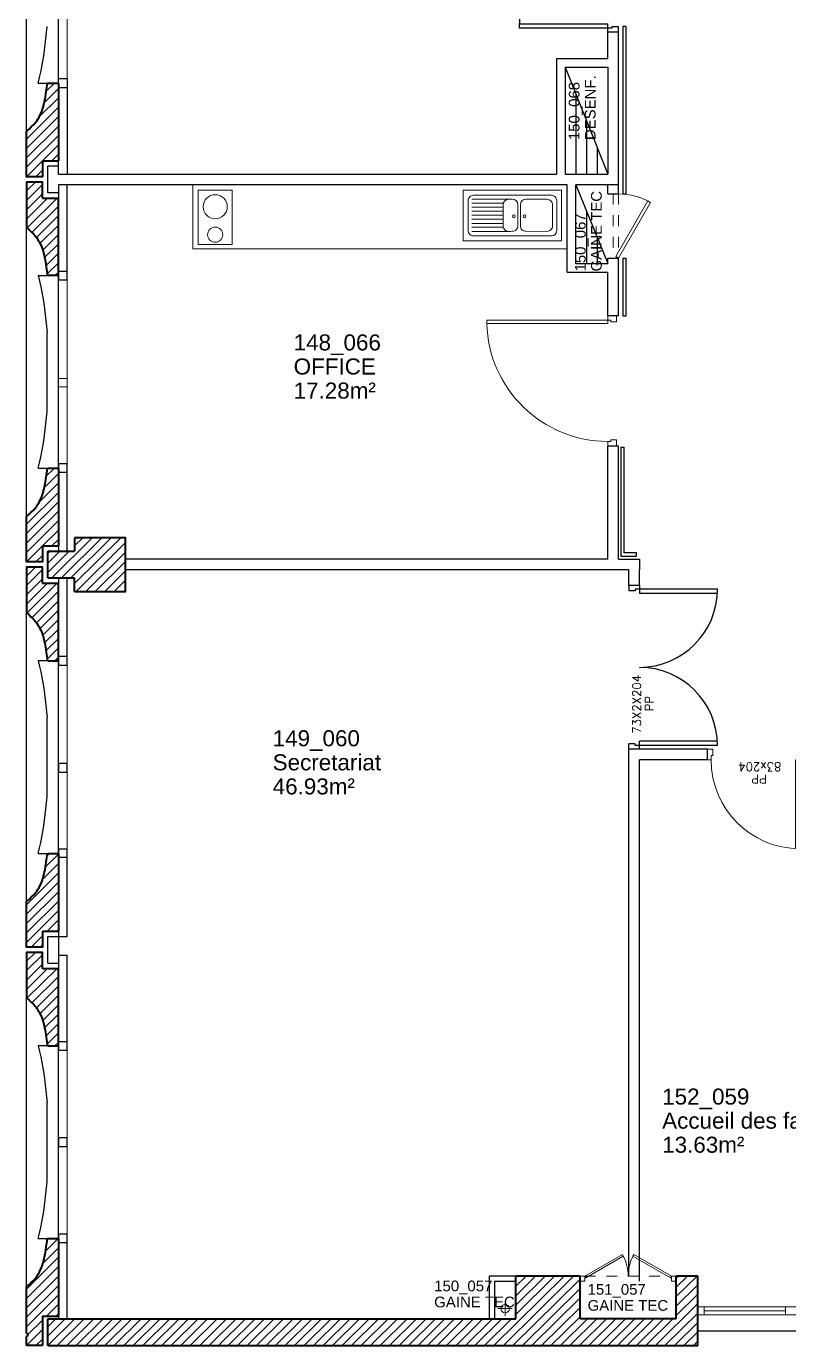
# Model space of a CAD drawing. Header units: metres. Extents: x 143.8 to 210.8, y 45.3 to 115.9.
# Drawn here: x 145.07 to 152.2, y 56.45 to 68.78 of the extents above; entities that cross this region are included whole.
import ezdxf
from ezdxf.enums import TextEntityAlignment as Align

# ---------------------------------------------------------------- set-up
doc = ezdxf.new("R2010")
doc.units = ezdxf.units.M
doc.header["$LTSCALE"] = 0.6
doc.header["$MEASUREMENT"] = 0
doc.linetypes.add('CACHÉ', pattern=[0.25, 0.125, -0.125])
doc.linetypes.add('CONTINU', pattern=[0])
doc.layers.get('0').update_dxf_attribs({"linetype": 'CONTINUOUS'})
for name, color, linetype in [('009 main courant', 181, 'CONTINUOUS'), ('A_Etiqu_Gaine', 8, 'CONTINUOUS'), ('A_Etiqu_Gaine_code', 8, 'CONTINUOUS'), ('A_Etiqu_Local', 8, 'CONTINUOUS'), ('A_HACH_STRUC', 7, 'CONTINUOUS'), ('A_MUR_CLOIS', 8, 'CONTINU'), ('A_MURS_ALÈG', 7, 'CONTINU')]:
    doc.layers.add(name, color=color, linetype=linetype)
for name, color, linetype, lineweight in [('A_CHASS', 4, 'CONTINU', 0), ('A_MURS_STRU', 7, 'CONTINU', 40), ('A_PORTE', 8, 'CONTINU', 0), ('A_SANI', 5, 'CONTINU', 0)]:
    doc.layers.add(name, color=color, linetype=linetype, lineweight=lineweight)
doc.styles.add('Attribut', font='arial.ttf')
doc.styles.add('ROMANS8', font='romans8', dxfattribs={"height": 10})

# ---------------------------------------------------------------- blocks, each defined once
blk = doc.blocks.new('A_Etiqu_Local')
at = {"style": 'Attribut', "flags": 1}
for tag, p in [('CODE_HOPITAL', (-0.446, 1.632)), ('CODE_SITE', (-0.446, 1.407)), ('CODE_BATIMENT', (-0.446, 1.182)), ('CODE_SECTEUR', (-0.446, 0.957)), ('CODE_ETAGE', (-0.446, 0.732)), ('NOM_NORMALISE', (-0.446, -0.843)), ('SECTEUR_ACTIVITE', (-0.446, -1.068)), ('SOUS_SECTEUR_ACTIVITE', (-0.446, -1.293)), ('VOLUME', (-0.446, -1.518)), ('SERVICE', (-0.446, -1.743)), ('CODE_UG', (-0.446, -1.968)), ('CODE_UA', (-0.446, -2.193)), ('CODE_POLE', (-0.446, -2.418)), ('OCCUPANT_EXTERNE', (-0.446, -2.643)), ('DISPONIBILITE', (-0.446, -2.868)), ('ACCES_HANDICAPES', (-0.446, -3.093)), ('NATURE_SOL', (-0.446, -3.318)), ('RISQUE_LABORATOIRE', (-0.446, -3.543)), ('AMIANTE', (-0.446, -3.768))]:
    blk.add_attdef(tag, p, '', height=0.15, dxfattribs=at)
at = {"layer": 'A_Etiqu_Local', "style": 'Attribut'}
for tag, p in [('CODE_PIECE', (-0.446, 0.282)), ('NOM_USAGE', (-0.446, 0.057)), ('SURFACE', (-0.446, -0.168))]:
    blk.add_attdef(tag, p, '', height=0.15, dxfattribs=at)
blk = doc.blocks.new('A_Etiqu_Gaine')
at = {"style": 'Attribut', "flags": 1}
for tag, p in [('CODE_HOPITAL', (-0.432, 0.865)), ('CODE_SITE', (-0.432, 0.715)), ('CODE_BATIMENT', (-0.432, 0.565)), ('CODE_SECTEUR', (-0.432, 0.415)), ('CODE_ETAGE', (-0.432, 0.265)), ('NOM_NORMALISE', (-0.432, -0.335)), ('SECTEUR_ACTIVITE', (-0.432, -0.485)), ('SOUS_SECTEUR_ACTIVITE', (-0.432, -0.635)), ('SURFACE', (-0.432, -0.785)), ('CODE_UG', (-0.432, -0.935)), ('CODE_POLE', (-0.432, -1.085)), ('AMIANTE', (-0.432, -1.235))]:
    blk.add_attdef(tag, p, '', height=0.1, dxfattribs=at)
at = {"layer": 'A_Etiqu_Gaine', "style": 'Attribut'}
blk.add_attdef('NOM_USAGE', (-0.432, -0.185), '', height=0.1, dxfattribs=at)
at = {"layer": 'A_Etiqu_Gaine_code', "style": 'Attribut'}
blk.add_attdef('CODE_PIECE', (-0.432, -0.035), '', height=0.1, dxfattribs=at)
blk = doc.blocks.new('P80bt10')
for p, q in [((0.035, 0.93), (0.035, 0.1)), ((0.075, 0.929), (0.075, 0.1)), ((0, 0.1), (0, 0)), ((0, 0.1), (0.035, 0.1)), ((0, 0), (0.05, 0)), ((0.035, 0.1), (0.075, 0.1)), ((0.035, 0.1), (0.035, 0.06)), ((0.035, 0.06), (0.05, 0.06)), ((0.05, 0.06), (0.05, 0)), ((0.865, 0.06), (0.85, 0.06)), ((0.85, 0.06), (0.85, 0)), ((0.9, 0), (0.85, 0)), ((0.865, 0.1), (0.865, 0.06)), ((0.9, 0.1), (0.865, 0.1)), ((0.9, 0.1), (0.9, 0))]:
    blk.add_line(p, q)
blk.add_arc((0.035, 0.1), 0.83, 0, 90)
at = {"style": 'ROMANS8'}
for tag, p in [('DEF', (0.416, 0.239)), ('DIM', (0.409, 0.124))]:
    blk.add_attdef(tag, text='', height=0.08, dxfattribs=at).set_placement(p, align=Align.CENTER)

msp = doc.modelspace()

# ---------------------------------------------------------------- hatches: boundary and pattern name
at = {"layer": 'A_HACH_STRUC'}
h = msp.add_hatch(dxfattribs=at)
h.set_pattern_fill('ANSI31', color=8, scale=0.5, angle=359.7696, style=0)
h.set_pattern_definition([(44.7696, (145.07485, 67.371547), (-0.044016, 0.0443715), [])])
h.paths.add_polyline_path([(145.375, 68.247), (145.272, 68.247), (145.27, 68.237), (145.268, 68.223), (145.265, 68.206), (145.263, 68.186), (145.259, 68.165), (145.256, 68.143), (145.252, 68.12), (145.249, 68.097), (145.245, 68.076), (145.241, 68.055), (145.238, 68.046), (145.236, 68.037), (145.234, 68.028), (145.232, 68.02), (145.229, 68.012), (145.227, 68.005), (145.224, 67.997), (145.222, 67.99), (145.219, 67.982), (145.216, 67.975), (145.209, 67.96), (145.202, 67.944), (145.193, 67.927), (145.183, 67.91), (145.171, 67.893), (145.157, 67.875), (145.14, 67.856), (145.121, 67.837), (145.1, 67.817), (145.075, 67.797), (145.075, 67.372), (145.225, 67.372), (145.225, 67.521), (145.375, 67.521)])
h = msp.add_hatch(dxfattribs=at)
h.set_pattern_fill('ANSI31', color=8, scale=0.5, angle=359.7696, style=0)
h.set_pattern_definition([(44.7696, (145.07485, 66.446544), (-0.044016, 0.0443715), [])])
h.paths.add_polyline_path([(145.375, 67.172), (145.225, 67.172), (145.225, 67.322), (145.075, 67.322), (145.075, 66.897), (145.1, 66.876), (145.121, 66.856), (145.14, 66.837), (145.157, 66.819), (145.171, 66.8), (145.183, 66.783), (145.193, 66.766), (145.202, 66.75), (145.209, 66.734), (145.216, 66.718), (145.219, 66.711), (145.222, 66.703), (145.224, 66.696), (145.227, 66.688), (145.229, 66.681), (145.232, 66.673), (145.234, 66.665), (145.236, 66.656), (145.238, 66.647), (145.241, 66.638), (145.245, 66.618), (145.249, 66.596), (145.252, 66.573), (145.256, 66.55), (145.259, 66.528), (145.263, 66.507), (145.265, 66.487), (145.268, 66.47), (145.27, 66.456), (145.272, 66.447), (145.375, 66.447), (145.375, 66.487)])
h = msp.add_hatch(dxfattribs=at)
h.set_pattern_fill('ANSI31', color=8, scale=0.5, angle=359.7696, style=0)
h.set_pattern_definition([(44.7696, (145.07485, 63.771564), (-0.044016, 0.0443715), [])])
h.paths.add_polyline_path([(145.375, 64.647), (145.272, 64.647), (145.27, 64.637), (145.268, 64.623), (145.265, 64.606), (145.263, 64.586), (145.259, 64.565), (145.256, 64.543), (145.252, 64.52), (145.249, 64.497), (145.245, 64.476), (145.241, 64.455), (145.238, 64.446), (145.236, 64.437), (145.234, 64.429), (145.232, 64.42), (145.229, 64.412), (145.227, 64.405), (145.224, 64.397), (145.222, 64.39), (145.219, 64.382), (145.216, 64.375), (145.209, 64.36), (145.202, 64.344), (145.193, 64.327), (145.183, 64.31), (145.171, 64.293), (145.157, 64.275), (145.14, 64.256), (145.121, 64.237), (145.1, 64.217), (145.075, 64.197), (145.075, 63.772), (145.225, 63.772), (145.225, 63.921), (145.375, 63.921)])
h = msp.add_hatch(dxfattribs=at)
h.set_pattern_fill('ANSI31', color=8, scale=0.5, angle=359.7696, style=0)
h.set_pattern_definition([(44.7696, (145.274854, 63.496204), (-0.044016, 0.0443715), [])])
h.paths.add_polyline_path([(146, 63.996), (145.525, 63.996), (145.525, 63.871), (145.275, 63.871), (145.275, 63.622), (145.525, 63.622), (145.525, 63.496), (146, 63.496), (146, 63.696)])
h = msp.add_hatch(dxfattribs=at)
h.set_pattern_fill('ANSI31', color=8, scale=0.5, angle=359.7696, style=0)
h.set_pattern_definition([(44.7696, (145.07485, 62.846546), (-0.044016, 0.0443715), [])])
h.paths.add_polyline_path([(145.375, 63.572), (145.225, 63.572), (145.225, 63.722), (145.075, 63.722), (145.075, 63.297), (145.1, 63.276), (145.121, 63.256), (145.14, 63.237), (145.157, 63.219), (145.171, 63.2), (145.183, 63.183), (145.193, 63.166), (145.202, 63.15), (145.209, 63.134), (145.216, 63.118), (145.219, 63.111), (145.222, 63.103), (145.224, 63.096), (145.227, 63.088), (145.229, 63.081), (145.232, 63.073), (145.234, 63.065), (145.236, 63.056), (145.238, 63.047), (145.241, 63.038), (145.245, 63.018), (145.249, 62.996), (145.252, 62.973), (145.256, 62.95), (145.259, 62.928), (145.263, 62.907), (145.265, 62.887), (145.268, 62.87), (145.27, 62.856), (145.272, 62.847), (145.375, 62.847), (145.375, 62.887)])
h = msp.add_hatch(dxfattribs=at)
h.set_pattern_fill('ANSI31', color=8, scale=0.5, angle=359.7696, style=0)
h.set_pattern_definition([(44.7696, (145.07485, 59.246544), (-0.044016, 0.0443715), [])])
h.paths.add_polyline_path([(145.375, 61.047), (145.272, 61.047), (145.27, 61.037), (145.268, 61.023), (145.265, 61.006), (145.263, 60.986), (145.259, 60.965), (145.256, 60.943), (145.252, 60.92), (145.249, 60.897), (145.245, 60.876), (145.241, 60.855), (145.238, 60.846), (145.236, 60.837), (145.234, 60.829), (145.232, 60.82), (145.229, 60.812), (145.227, 60.805), (145.224, 60.797), (145.222, 60.79), (145.219, 60.782), (145.216, 60.775), (145.209, 60.76), (145.202, 60.744), (145.193, 60.727), (145.183, 60.71), (145.171, 60.693), (145.157, 60.675), (145.14, 60.656), (145.121, 60.637), (145.1, 60.617), (145.075, 60.597), (145.075, 60.172), (145.225, 60.172), (145.225, 60.321), (145.375, 60.321)])
h.paths.add_polyline_path([(145.375, 59.972), (145.225, 59.972), (145.225, 60.122), (145.075, 60.122), (145.075, 59.697), (145.1, 59.676), (145.121, 59.656), (145.14, 59.637), (145.157, 59.619), (145.171, 59.6), (145.183, 59.583), (145.193, 59.566), (145.202, 59.55), (145.209, 59.534), (145.216, 59.518), (145.219, 59.511), (145.222, 59.503), (145.224, 59.496), (145.227, 59.488), (145.229, 59.481), (145.232, 59.473), (145.234, 59.465), (145.236, 59.456), (145.238, 59.447), (145.241, 59.438), (145.245, 59.418), (145.249, 59.396), (145.252, 59.373), (145.256, 59.35), (145.259, 59.328), (145.263, 59.307), (145.265, 59.287), (145.268, 59.27), (145.27, 59.256), (145.272, 59.247), (145.375, 59.247), (145.375, 59.287)])
h = msp.add_hatch(dxfattribs=at)
h.set_pattern_fill('ANSI31', color=8, scale=0.5, angle=359.7696, style=0)
h.set_pattern_definition([(44.7696, (145.07485, 56.446555), (-0.044016, 0.0443715), [])])
h.paths.add_polyline_path([(145.375, 57.447), (145.272, 57.447), (145.27, 57.437), (145.268, 57.423), (145.265, 57.406), (145.263, 57.386), (145.259, 57.365), (145.256, 57.343), (145.252, 57.32), (145.249, 57.297), (145.245, 57.276), (145.241, 57.255), (145.238, 57.246), (145.236, 57.237), (145.234, 57.229), (145.232, 57.22), (145.229, 57.212), (145.227, 57.205), (145.224, 57.197), (145.222, 57.19), (145.219, 57.182), (145.216, 57.175), (145.209, 57.16), (145.202, 57.144), (145.193, 57.127), (145.183, 57.11), (145.171, 57.093), (145.157, 57.075), (145.14, 57.056), (145.121, 57.037), (145.1, 57.017), (145.075, 56.997), (145.075, 56.562, -1), (145.075, 56.532), (145.075, 56.447), (145.225, 56.447), (145.225, 56.721), (145.375, 56.721)])
h = msp.add_hatch(dxfattribs=at)
h.set_pattern_fill('ANSI31', color=8, scale=0.5, angle=359.7696, style=0)
h.set_pattern_definition([(44.7696, (145.27492, 56.44618), (-0.0440161, 0.04437154), [])])
h.paths.add_polyline_path([(151.35, 57.096), (151.15, 57.096), (151.15, 56.696), (150.25, 56.696), (150.25, 57.05), (150.25, 57.05), (150.25, 57.096), (149.65, 57.096), (149.65, 56.696), (145.455, 56.696), (145.455, 56.696), (145.375, 56.696), (145.275, 56.696), (145.275, 56.446), (151.35, 56.446)])

# ---------------------------------------------------------------- linework, layer by layer
at = {"color": 8}
for p, q in [((150.805, 63.551), (150.705, 63.551)), ((150.705, 63.551), (150.705, 63.501)), ((150.805, 63.516), (150.765, 63.516)), ((150.765, 63.516), (150.765, 63.501)), ((150.805, 63.551), (150.805, 63.516)), ((151.535, 63.516), (150.805, 63.516)), ((150.805, 63.516), (150.805, 63.476)), ((150.765, 63.501), (150.705, 63.501)), ((151.534, 63.476), (150.805, 63.476)), ((150.705, 62.021), (150.705, 62.071)), ((150.765, 62.071), (150.705, 62.071)), ((150.765, 62.056), (150.765, 62.071)), ((150.805, 62.056), (150.765, 62.056)), ((151.534, 62.096), (150.805, 62.096)), ((150.805, 62.056), (150.805, 62.096)), ((151.535, 62.056), (150.805, 62.056)), ((150.805, 62.021), (150.805, 62.056)), ((150.805, 62.021), (150.705, 62.021))]:
    msp.add_line(p, q, dxfattribs=at)
for centre, start, end in [((150.805, 63.516), 270, 0), ((150.805, 62.056), 0, 90)]:
    msp.add_arc(centre, 0.73, start, end, dxfattribs=at)
at = {"layer": '009 main courant', "color": 8, "linetype": 'Continuous'}
for p, q in [((150.65, 67.211), (150.68, 67.211)), ((150.65, 66.611), (150.68, 66.611)), ((150.65, 66.073), (150.68, 66.073)), ((150.632, 64.845), (150.662, 64.845))]:
    msp.add_line(p, q, dxfattribs=at)
for points in [[(150.65, 68.777), (150.65, 67.211)], [(150.68, 67.211), (150.68, 68.777)], [(150.65, 66.611), (150.65, 66.073)], [(150.68, 66.073), (150.68, 66.611)], [(150.632, 64.845), (150.632, 63.825), (150.662, 63.825), (150.779, 63.825), (150.779, 63.855), (150.662, 63.855), (150.662, 64.845)]]:
    msp.add_lwpolyline(points, dxfattribs=at)
at = {"layer": 'A_CHASS', "color": 8, "linetype": 'Continuous'}
for p, q in [((145.375, 70.007), (145.375, 68.287)), ((145.455, 68.287), (145.455, 70.007)), ((145.375, 66.407), (145.375, 64.687)), ((145.455, 64.687), (145.455, 66.407)), ((145.375, 62.807), (145.375, 61.087)), ((145.455, 60.987), (145.455, 62.807)), ((145.375, 59.207), (145.375, 57.487)), ((145.455, 57.487), (145.455, 59.207)), ((151.35, 56.809), (158.35, 56.809)), ((151.35, 56.734), (158.35, 56.734)), ((151.41, 56.771), (152.17, 56.771))]:
    msp.add_line(p, q, dxfattribs=at)
at = {"layer": 'A_CHASS', "color": 8, "linetype": 'CACHÉ'}
for points in [[(145.375, 65.407), (145.455, 65.407), (145.455, 65.487), (145.375, 65.487)], [(151.41, 56.734), (151.41, 56.809), (151.35, 56.809), (151.35, 56.734)]]:
    msp.add_lwpolyline(points, close=True, dxfattribs=at)
at = {"layer": 'A_CHASS', "color": 8, "linetype": 'Continuous'}
msp.add_lwpolyline([(152.17, 56.809), (152.17, 56.734)], dxfattribs=at)
at = {"layer": 'A_MUR_CLOIS', "color": 8, "linetype": 'Continuous'}
for p, q in [((150.51, 68.477), (150.51, 68.727)), ((150.51, 68.727), (150.61, 68.727)), ((150.61, 67.211), (150.61, 68.727)), ((150.68, 68.777), (150.65, 68.777)), ((150.03, 68.477), (150.03, 67.397)), ((150.03, 68.477), (150.51, 68.477)), ((150.11, 68.397), (150.11, 67.397)), ((150.11, 68.397), (150.51, 67.397)), ((150.11, 68.397), (150.51, 68.397)), ((145.375, 67.397), (145.375, 68.287)), ((145.455, 68.287), (145.455, 67.397)), ((150.21, 68.147), (150.21, 67.397)), ((150.31, 67.897), (150.31, 67.397)), ((150.41, 67.647), (150.41, 67.397)), ((145.275, 67.222), (145.275, 67.471)), ((145.375, 67.471), (145.275, 67.471)), ((145.375, 67.397), (150.03, 67.397)), ((150.11, 67.397), (150.51, 67.397)), ((145.375, 67.222), (145.275, 67.222)), ((150.13, 67.297), (145.375, 67.297)), ((145.375, 67.297), (145.375, 66.407)), ((150.13, 66.481), (150.13, 67.297)), ((150.21, 66.561), (150.21, 67.297)), ((150.21, 67.297), (150.51, 66.561)), ((150.61, 67.297), (150.21, 67.297)), ((150.51, 67.211), (150.51, 67.297)), ((150.51, 67.211), (150.61, 67.211)), ((150.31, 67.051), (150.31, 66.561)), ((150.41, 66.811), (150.41, 66.561)), ((150.51, 66.611), (150.61, 66.611)), ((150.51, 66.561), (150.51, 66.611)), ((150.61, 66.073), (150.61, 66.611)), ((150.13, 66.481), (150.51, 66.481)), ((150.21, 66.561), (150.51, 66.561)), ((150.51, 66.073), (150.51, 66.481)), ((150.61, 66.073), (150.51, 66.073)), ((150.51, 63.797), (150.51, 64.854)), ((150.61, 64.854), (150.51, 64.854)), ((150.61, 63.797), (150.61, 64.854)), ((145.375, 64.687), (145.375, 63.871)), ((150.805, 63.797), (150.805, 63.697)), ((150.705, 63.697), (146, 63.697)), ((150.705, 63.551), (150.705, 63.697)), ((150.805, 63.551), (150.805, 63.697)), ((145.375, 63.622), (145.375, 62.807)), ((150.805, 63.551), (150.705, 63.551)), ((150.705, 57.096), (150.705, 62.021)), ((151.44, 62.021), (150.705, 62.021)), ((150.805, 57.05), (150.805, 61.921)), ((151.44, 61.921), (150.805, 61.921)), ((151.44, 62.021), (151.44, 61.921)), ((145.375, 61.087), (145.375, 59.207)), ((145.275, 60.271), (145.455, 60.271)), ((145.275, 60.022), (145.275, 60.271)), ((145.275, 60.022), (145.375, 60.022)), ((145.375, 57.487), (145.375, 56.696)), ((149.65, 57.096), (149.4, 57.096)), ((149.4, 57.096), (149.4, 56.696)), ((149.45, 57.046), (149.45, 56.696)), ((149.65, 57.046), (149.45, 57.046))]:
    msp.add_line(p, q, dxfattribs=at)
at = {"layer": 'A_MUR_CLOIS', "color": 8}
for p, q in [((150.51, 63.797), (146, 63.797)), ((150.61, 63.797), (150.805, 63.797))]:
    msp.add_line(p, q, dxfattribs=at)
at = {"layer": 'A_MUR_CLOIS', "color": 8, "linetype": 'Continuous'}
for points in [[(150.51, 68.397), (150.51, 67.397)], [(145.455, 68.287), (145.375, 68.287)], [(145.375, 68.207), (145.455, 68.207)], [(145.375, 66.407), (145.455, 66.407), (145.455, 67.297)], [(145.455, 66.487), (145.375, 66.487)], [(145.455, 64.687), (145.375, 64.687)], [(145.375, 63.871), (145.455, 63.871), (145.455, 64.687)], [(145.455, 64.607), (145.375, 64.607)], [(145.455, 63.622), (145.375, 63.622)], [(145.375, 62.807), (145.455, 62.807), (145.455, 63.622)], [(145.455, 62.887), (145.375, 62.887)], [(145.455, 61.087), (145.375, 61.087)], [(145.455, 60.271), (145.455, 61.087)], [(145.455, 61.007), (145.375, 61.007)], [(145.375, 60.097), (145.455, 60.097)], [(145.375, 59.207), (145.455, 59.207), (145.455, 60.097)], [(145.455, 59.287), (145.375, 59.287)], [(145.455, 57.487), (145.375, 57.487)], [(145.375, 56.696), (145.455, 56.696), (145.455, 57.487)], [(145.455, 57.407), (145.375, 57.407)]]:
    msp.add_lwpolyline(points, dxfattribs=at)
for points in [[(145.375, 61.807), (145.455, 61.807), (145.455, 61.887), (145.375, 61.887)], [(145.375, 58.307), (145.455, 58.307), (145.455, 58.387), (145.375, 58.387)]]:
    msp.add_lwpolyline(points, close=True, dxfattribs=at)
at = {"layer": 'A_MURS_ALÈG', "color": 8, "ltscale": 200}
for p, q in [((145.075, 67.797), (145.075, 70.497)), ((145.258, 68.664), (145.263, 68.72)), ((145.263, 68.72), (145.268, 68.777)), ((145.245, 68.556), (145.251, 68.609)), ((145.251, 68.609), (145.258, 68.664)), ((145.219, 68.4), (145.228, 68.451)), ((145.228, 68.451), (145.237, 68.503)), ((145.237, 68.503), (145.245, 68.556)), ((145.197, 68.298), (145.209, 68.349)), ((145.209, 68.349), (145.219, 68.4)), ((145.185, 68.247), (145.197, 68.298)), ((145.185, 68.247), (145.375, 68.247)), ((145.075, 64.197), (145.075, 66.897)), ((145.185, 66.447), (145.375, 66.447)), ((145.185, 66.447), (145.197, 66.395)), ((145.197, 66.395), (145.209, 66.344)), ((145.209, 66.344), (145.219, 66.293)), ((145.219, 66.293), (145.228, 66.242)), ((145.228, 66.242), (145.237, 66.19)), ((145.237, 66.19), (145.245, 66.137)), ((145.245, 66.137), (145.251, 66.084)), ((145.251, 66.084), (145.258, 66.029)), ((145.258, 66.029), (145.263, 65.973)), ((145.263, 65.973), (145.268, 65.916)), ((145.268, 65.177), (145.268, 65.916)), ((145.258, 65.064), (145.263, 65.12)), ((145.263, 65.12), (145.268, 65.177)), ((145.245, 64.956), (145.251, 65.009)), ((145.251, 65.009), (145.258, 65.064)), ((145.228, 64.851), (145.237, 64.903)), ((145.237, 64.903), (145.245, 64.956)), ((145.197, 64.698), (145.209, 64.749)), ((145.209, 64.749), (145.219, 64.8)), ((145.219, 64.8), (145.228, 64.851)), ((145.185, 64.647), (145.197, 64.698)), ((145.185, 64.647), (145.375, 64.647)), ((145.075, 60.597), (145.075, 63.297)), ((145.375, 62.847), (145.185, 62.847)), ((145.185, 62.847), (145.197, 62.795)), ((145.197, 62.795), (145.209, 62.744)), ((145.375, 61.047), (145.375, 62.847)), ((145.209, 62.744), (145.219, 62.693)), ((145.219, 62.693), (145.228, 62.642)), ((145.228, 62.642), (145.237, 62.59)), ((145.237, 62.59), (145.245, 62.537)), ((145.245, 62.537), (145.251, 62.484)), ((145.251, 62.484), (145.258, 62.429)), ((145.258, 62.429), (145.263, 62.373)), ((145.263, 62.373), (145.268, 62.316)), ((145.268, 61.577), (145.268, 62.316)), ((145.263, 61.52), (145.268, 61.577)), ((145.245, 61.356), (145.251, 61.409)), ((145.251, 61.409), (145.258, 61.464)), ((145.258, 61.464), (145.263, 61.52)), ((145.228, 61.251), (145.237, 61.303)), ((145.237, 61.303), (145.245, 61.356)), ((145.209, 61.149), (145.219, 61.2)), ((145.219, 61.2), (145.228, 61.251)), ((145.185, 61.047), (145.197, 61.098)), ((145.185, 61.047), (145.375, 61.047)), ((145.197, 61.098), (145.209, 61.149)), ((145.075, 56.997), (145.075, 59.697)), ((145.375, 59.247), (145.185, 59.247)), ((145.185, 59.247), (145.197, 59.195)), ((145.197, 59.195), (145.209, 59.144)), ((145.209, 59.144), (145.219, 59.093)), ((145.219, 59.093), (145.228, 59.042)), ((145.228, 59.042), (145.237, 58.99)), ((145.237, 58.99), (145.245, 58.937)), ((145.245, 58.937), (145.251, 58.884)), ((145.251, 58.884), (145.258, 58.829)), ((145.258, 58.829), (145.263, 58.773)), ((145.263, 58.773), (145.268, 58.716)), ((145.268, 57.977), (145.268, 58.716)), ((145.263, 57.92), (145.268, 57.977)), ((145.251, 57.809), (145.258, 57.864)), ((145.258, 57.864), (145.263, 57.92)), ((145.237, 57.703), (145.245, 57.756)), ((145.245, 57.756), (145.251, 57.809)), ((145.209, 57.549), (145.219, 57.6)), ((145.219, 57.6), (145.228, 57.651)), ((145.228, 57.651), (145.237, 57.703)), ((145.185, 57.447), (145.197, 57.498)), ((145.197, 57.498), (145.209, 57.549)), ((145.185, 57.447), (145.375, 57.447)), ((151.35, 56.584), (158.35, 56.584))]:
    msp.add_line(p, q, dxfattribs=at)
at = {"layer": 'A_MURS_ALÈG', "color": 8, "linetype": 'Continuous'}
for p, q in [((145.375, 68.247), (145.375, 70.047)), ((145.375, 64.647), (145.375, 66.447)), ((145.375, 57.447), (145.375, 59.247))]:
    msp.add_line(p, q, dxfattribs=at)
at = {"layer": 'A_MURS_STRU', "color": 8, "linetype": 'Continuous'}
for p, q in [((145.272, 68.247), (145.375, 68.247)), ((145.375, 68.247), (145.375, 67.521)), ((145.225, 67.521), (145.375, 67.521)), ((145.225, 67.172), (145.375, 67.172)), ((145.375, 66.447), (145.375, 67.172)), ((145.375, 66.447), (145.272, 66.447)), ((145.275, 64.647), (145.375, 64.647)), ((145.375, 64.647), (145.375, 63.921)), ((145.225, 63.921), (145.375, 63.921)), ((145.525, 63.996), (145.525, 63.871)), ((145.275, 63.622), (145.275, 63.871)), ((145.275, 63.871), (145.525, 63.871)), ((145.225, 63.572), (145.375, 63.572)), ((145.275, 63.622), (145.525, 63.622)), ((145.375, 62.847), (145.375, 63.572)), ((145.525, 63.496), (145.525, 63.622)), ((145.275, 62.847), (145.375, 62.847)), ((145.275, 61.047), (145.375, 61.047)), ((145.375, 61.047), (145.375, 60.321)), ((145.225, 60.321), (145.375, 60.321)), ((145.225, 59.972), (145.375, 59.972)), ((145.375, 59.247), (145.375, 59.972)), ((145.275, 59.247), (145.375, 59.247)), ((145.252, 57.32), (145.256, 57.343)), ((145.256, 57.343), (145.259, 57.365)), ((145.259, 57.365), (145.263, 57.386)), ((145.263, 57.386), (145.265, 57.406)), ((145.265, 57.406), (145.268, 57.423)), ((145.268, 57.423), (145.27, 57.437)), ((145.27, 57.437), (145.272, 57.447)), ((145.272, 57.447), (145.375, 57.447)), ((145.375, 57.447), (145.375, 56.721)), ((145.229, 57.212), (145.232, 57.22)), ((145.232, 57.22), (145.234, 57.229)), ((145.234, 57.229), (145.236, 57.237)), ((145.236, 57.237), (145.238, 57.246)), ((145.238, 57.246), (145.241, 57.255)), ((145.241, 57.255), (145.245, 57.276)), ((145.245, 57.276), (145.249, 57.297)), ((145.249, 57.297), (145.252, 57.32)), ((145.157, 57.075), (145.171, 57.093)), ((145.171, 57.093), (145.183, 57.11)), ((145.183, 57.11), (145.193, 57.127)), ((145.193, 57.127), (145.202, 57.144)), ((145.202, 57.144), (145.209, 57.16)), ((145.209, 57.16), (145.216, 57.175)), ((145.216, 57.175), (145.219, 57.182)), ((145.219, 57.182), (145.222, 57.19)), ((145.222, 57.19), (145.224, 57.197)), ((145.224, 57.197), (145.227, 57.205)), ((145.227, 57.205), (145.229, 57.212)), ((150.25, 57.096), (149.65, 57.096)), ((149.65, 56.696), (149.65, 57.096)), ((150.25, 56.696), (150.25, 57.096)), ((151.35, 57.096), (151.15, 57.096)), ((151.15, 56.696), (151.15, 57.096)), ((151.35, 56.446), (151.35, 57.096)), ((145.075, 56.997), (145.1, 57.017)), ((145.075, 56.562), (145.075, 56.997)), ((145.1, 57.017), (145.121, 57.037)), ((145.121, 57.037), (145.14, 57.056)), ((145.14, 57.056), (145.157, 57.075)), ((145.225, 56.721), (145.375, 56.721)), ((145.225, 56.721), (145.225, 56.447)), ((145.275, 56.696), (149.65, 56.696)), ((145.275, 56.446), (145.275, 56.696)), ((151.15, 56.696), (150.25, 56.696)), ((145.075, 56.447), (145.075, 56.532)), ((145.225, 56.447), (145.075, 56.447)), ((145.275, 56.446), (151.35, 56.446))]:
    msp.add_line(p, q, dxfattribs=at)
for points in [[(145.075, 67.797), (145.1, 67.817), (145.121, 67.837), (145.14, 67.856), (145.157, 67.875), (145.171, 67.893), (145.183, 67.91), (145.193, 67.927), (145.202, 67.944), (145.209, 67.96), (145.216, 67.975), (145.216, 67.975), (145.219, 67.982), (145.222, 67.99), (145.224, 67.997), (145.227, 68.005), (145.229, 68.012), (145.232, 68.02), (145.234, 68.028), (145.236, 68.037), (145.238, 68.046), (145.241, 68.055), (145.241, 68.055), (145.245, 68.076), (145.249, 68.097), (145.252, 68.12), (145.256, 68.143), (145.259, 68.165), (145.263, 68.186), (145.265, 68.206), (145.268, 68.223), (145.27, 68.237), (145.272, 68.247)], [(145.225, 67.521), (145.225, 67.372), (145.075, 67.372), (145.075, 67.797)], [(145.225, 67.172), (145.225, 67.322), (145.075, 67.322), (145.075, 66.897)], [(145.075, 66.897), (145.1, 66.876), (145.121, 66.856), (145.14, 66.837), (145.157, 66.819), (145.171, 66.8), (145.183, 66.783), (145.193, 66.766), (145.202, 66.75), (145.209, 66.734), (145.216, 66.718), (145.216, 66.718), (145.219, 66.711), (145.222, 66.703), (145.224, 66.696), (145.227, 66.688), (145.229, 66.681), (145.232, 66.673), (145.234, 66.665), (145.236, 66.656), (145.238, 66.647), (145.241, 66.638), (145.241, 66.638), (145.245, 66.618), (145.249, 66.596), (145.252, 66.573), (145.256, 66.55), (145.259, 66.528), (145.263, 66.507), (145.265, 66.487), (145.268, 66.47), (145.27, 66.456), (145.272, 66.446)], [(145.075, 64.197), (145.1, 64.217), (145.121, 64.237), (145.14, 64.256), (145.157, 64.275), (145.171, 64.293), (145.183, 64.31), (145.193, 64.327), (145.202, 64.344), (145.209, 64.36), (145.216, 64.375), (145.216, 64.375), (145.219, 64.382), (145.222, 64.39), (145.224, 64.397), (145.227, 64.405), (145.229, 64.412), (145.232, 64.42), (145.234, 64.429), (145.236, 64.437), (145.238, 64.446), (145.241, 64.455), (145.241, 64.455), (145.245, 64.476), (145.249, 64.497), (145.252, 64.52), (145.256, 64.543), (145.259, 64.565), (145.263, 64.586), (145.265, 64.606), (145.268, 64.623), (145.27, 64.637), (145.272, 64.647)], [(145.225, 63.921), (145.225, 63.772), (145.075, 63.772), (145.075, 64.197)], [(146, 63.697), (146, 63.996), (145.525, 63.996)], [(145.225, 63.572), (145.225, 63.722), (145.075, 63.722), (145.075, 63.297)], [(145.525, 63.496), (146, 63.496), (146, 63.696)], [(145.075, 63.297), (145.1, 63.276), (145.121, 63.256), (145.14, 63.237), (145.157, 63.219), (145.171, 63.2), (145.183, 63.183), (145.193, 63.166), (145.202, 63.15), (145.209, 63.134), (145.216, 63.118), (145.216, 63.118), (145.219, 63.111), (145.222, 63.103), (145.224, 63.096), (145.227, 63.088), (145.229, 63.081), (145.232, 63.073), (145.234, 63.065), (145.236, 63.056), (145.238, 63.047), (145.241, 63.038), (145.241, 63.038), (145.245, 63.018), (145.249, 62.996), (145.252, 62.973), (145.256, 62.95), (145.259, 62.928), (145.263, 62.907), (145.265, 62.887), (145.268, 62.87), (145.27, 62.856), (145.272, 62.846)], [(145.075, 60.597), (145.1, 60.617), (145.121, 60.637), (145.14, 60.656), (145.157, 60.675), (145.171, 60.693), (145.183, 60.71), (145.193, 60.727), (145.202, 60.744), (145.209, 60.76), (145.216, 60.775), (145.216, 60.775), (145.219, 60.782), (145.222, 60.79), (145.224, 60.797), (145.227, 60.805), (145.229, 60.812), (145.232, 60.82), (145.234, 60.829), (145.236, 60.837), (145.238, 60.846), (145.241, 60.855), (145.241, 60.855), (145.245, 60.876), (145.249, 60.897), (145.252, 60.92), (145.256, 60.943), (145.259, 60.965), (145.263, 60.986), (145.265, 61.006), (145.268, 61.023), (145.27, 61.037), (145.272, 61.047)], [(145.225, 60.321), (145.225, 60.172), (145.075, 60.172), (145.075, 60.597)], [(145.225, 59.972), (145.225, 60.122), (145.075, 60.122), (145.075, 59.697)], [(145.075, 59.697), (145.1, 59.676), (145.121, 59.656), (145.14, 59.637), (145.157, 59.619), (145.171, 59.6), (145.183, 59.583), (145.193, 59.566), (145.202, 59.55), (145.209, 59.534), (145.216, 59.518), (145.216, 59.518), (145.219, 59.511), (145.222, 59.503), (145.224, 59.496), (145.227, 59.488), (145.229, 59.481), (145.232, 59.473), (145.234, 59.465), (145.236, 59.456), (145.238, 59.447), (145.241, 59.438), (145.241, 59.438), (145.245, 59.418), (145.249, 59.396), (145.252, 59.373), (145.256, 59.35), (145.259, 59.328), (145.263, 59.307), (145.265, 59.287), (145.268, 59.27), (145.27, 59.256), (145.272, 59.246)]]:
    msp.add_lwpolyline(points, dxfattribs=at)
msp.add_arc((145.075, 56.547), 0.015, 270, 90, dxfattribs=at)
at = {"layer": 'A_PORTE', "color": 8, "linetype": 'CACHÉ'}
for p, q in [((150.56, 67.211), (150.56, 66.611)), ((150.61, 67.211), (150.61, 66.611)), ((150.296, 57.096), (151.104, 57.096))]:
    msp.add_line(p, q, dxfattribs=at)
at = {"layer": 'A_PORTE', "color": 8, "linetype": 'Continuous'}
for p, q in [((150.884, 67.146), (150.584, 66.626)), ((150.61, 66.611), (150.91, 67.131)), ((150.91, 67.131), (150.884, 67.146)), ((150.584, 66.626), (150.61, 66.611)), ((150.538, 66.03), (149.378, 66.03)), ((149.378, 66), (149.378, 66.03)), ((150.51, 66), (149.378, 66)), ((150.59, 66.073), (150.51, 66.073)), ((150.51, 66), (150.51, 66.073)), ((150.538, 66.03), (150.538, 66.014)), ((150.538, 66.014), (150.59, 66.014)), ((150.59, 66.073), (150.59, 66.014)), ((150.51, 64.898), (150.538, 64.898)), ((150.51, 64.854), (150.51, 64.898)), ((150.538, 64.914), (150.59, 64.914)), ((150.538, 64.898), (150.538, 64.914)), ((150.59, 64.854), (150.59, 64.914)), ((150.59, 64.854), (150.51, 64.854)), ((150.646, 57.298), (150.296, 57.096)), ((150.305, 57.081), (150.654, 57.283)), ((150.654, 57.283), (150.646, 57.298)), ((150.745, 57.283), (150.754, 57.298)), ((151.095, 57.081), (150.745, 57.283)), ((150.754, 57.298), (151.104, 57.096)), ((150.296, 57.096), (150.305, 57.081)), ((151.104, 57.096), (151.095, 57.081))]:
    msp.add_line(p, q, dxfattribs=at)
for points in [[(150.296, 57.096), (150.296, 57.05), (150.25, 57.05), (150.25, 57.096)], [(151.15, 57.096), (151.15, 57.05), (151.104, 57.05), (151.104, 57.096)]]:
    msp.add_lwpolyline(points, close=True, dxfattribs=at)
for centre, radius, start, end in [((150.61, 66.611), 0.6, 60, 90), ((150.296, 57.096), 0.404, 0, 27.5437), ((151.104, 57.096), 0.404, 152.4564, 180)]:
    msp.add_arc(centre, radius, start, end, dxfattribs=at)
at = {"layer": 'A_PORTE', "color": 8}
msp.add_arc((150.51, 66.03), 1.132, 181.5186, 270, dxfattribs=at)
at = {"layer": 'A_SANI', "color": 8, "linetype": 'Continuous'}
for p, q in [((146.63, 66.697), (146.63, 67.297)), ((146.63, 67.297), (150.13, 67.297)), ((146.682, 66.738), (146.682, 67.247)), ((146.682, 67.247), (146.999, 67.247)), ((146.999, 67.247), (146.999, 66.738)), ((149.159, 66.774), (149.159, 67.247)), ((149.159, 67.247), (150.077, 67.247)), ((150.077, 67.247), (150.077, 66.774)), ((150.13, 67.297), (150.13, 66.697)), ((149.582, 67.161), (149.238, 67.161)), ((149.238, 67.124), (149.533, 67.124)), ((149.238, 67.086), (149.532, 67.086)), ((149.238, 67.049), (149.532, 67.049)), ((149.532, 67.011), (149.238, 67.011)), ((149.238, 66.974), (149.532, 66.974)), ((149.238, 66.936), (149.532, 66.936)), ((149.238, 66.899), (149.534, 66.899)), ((149.601, 66.861), (149.238, 66.861)), ((146.999, 66.738), (146.682, 66.738)), ((150.077, 66.774), (149.159, 66.774)), ((150.13, 66.697), (146.63, 66.697)), ((149.55, 56.859), (149.55, 56.726)), ((149.617, 56.792), (149.483, 56.792))]:
    msp.add_line(p, q, dxfattribs=at)
for points in [[(150.032, 66.868), (150.032, 67.148, 0.414214), (149.982, 67.198), (149.254, 67.198, 0.414214), (149.204, 67.148), (149.204, 66.868, 0.414214), (149.254, 66.818), (149.982, 66.818, 0.414213)], [(149.532, 66.911), (149.532, 67.111, -0.414207), (149.582, 67.161), (149.619, 67.162, -0.414212), (149.669, 67.112), (149.669, 66.912, -0.414219), (149.619, 66.862), (149.582, 66.861, -0.41422)], [(149.993, 66.911), (149.993, 67.111, 0.414207), (149.943, 67.161), (149.743, 67.162, 0.414212), (149.693, 67.112), (149.693, 66.912, 0.414219), (149.743, 66.862), (149.943, 66.861, 0.41422)]]:
    msp.add_lwpolyline(points, format="xyb", close=True, dxfattribs=at)
for centre, radius in [((146.84, 67.091), 0.113), ((149.631, 67.002), 0.0132), ((149.731, 67.002), 0.0132), ((146.84, 66.83), 0.0707), ((149.55, 56.792), 0.04)]:
    msp.add_circle(centre, radius, dxfattribs=at)

# ---------------------------------------------------------------- block references
at = {"layer": 'A_Etiqu_Gaine', "color": 8}
ref = msp.add_blockref('A_Etiqu_Gaine', (150.21, 68.147), dxfattribs=dict(at, rotation=90))
ref.add_attrib('CODE_PIECE', '150_068', (150.245, 67.714), dxfattribs={"layer": 'A_Etiqu_Gaine_code', "height": 0.1, "rotation": 90, "style": 'Attribut'})
ref.add_attrib('NOM_USAGE', 'DESENF.', (150.395, 67.714), dxfattribs={"height": 0.1, "rotation": 90, "style": 'Attribut'})
ref = msp.add_blockref('A_Etiqu_Gaine', (150.268, 66.918), dxfattribs=dict(at, rotation=90))
ref.add_attrib('CODE_PIECE', '150_067', (150.303, 66.486), dxfattribs={"layer": 'A_Etiqu_Gaine_code', "height": 0.1, "rotation": 90, "style": 'Attribut'})
ref.add_attrib('NOM_USAGE', 'GAINE TEC', (150.453, 66.486), dxfattribs={"height": 0.1, "rotation": 90, "style": 'Attribut'})
ref = msp.add_blockref('A_Etiqu_Gaine', (149.319, 56.989), dxfattribs=at)
ref.add_attrib('CODE_PIECE', '150_057', (148.887, 56.954), dxfattribs={"layer": 'A_Etiqu_Gaine_code', "height": 0.1, "style": 'Attribut'})
ref.add_attrib('NOM_USAGE', 'GAINE TEC', (148.887, 56.804), dxfattribs={"height": 0.1, "style": 'Attribut'})
ref = msp.add_blockref('A_Etiqu_Gaine', (150.754, 56.957), dxfattribs=at)
ref.add_attrib('CODE_PIECE', '151_057', (150.321, 56.922), dxfattribs={"layer": 'A_Etiqu_Gaine_code', "height": 0.1, "style": 'Attribut'})
ref.add_attrib('NOM_USAGE', 'GAINE TEC', (150.321, 56.772), dxfattribs={"height": 0.1, "style": 'Attribut'})
at = {"layer": 'A_Etiqu_Local', "color": 8}
ref = msp.add_blockref('A_Etiqu_Local', (148.019, 65.466), dxfattribs=at)
ref.add_attrib('CODE_PIECE', '148_066', (147.573, 65.748), dxfattribs={"height": 0.15, "style": 'Attribut'})
ref.add_attrib('NOM_USAGE', 'OFFICE', (147.573, 65.523), dxfattribs={"height": 0.15, "style": 'Attribut'})
ref.add_attrib('SURFACE', '17.28m²', (147.573, 65.298), dxfattribs={"height": 0.15, "style": 'Attribut'})
ref = msp.add_blockref('A_Etiqu_Local', (147.824, 61.766), dxfattribs=at)
ref.add_attrib('CODE_PIECE', '149_060', (147.377, 62.048), dxfattribs={"height": 0.15, "style": 'Attribut'})
ref.add_attrib('NOM_USAGE', 'Secretariat', (147.377, 61.823), dxfattribs={"height": 0.15, "style": 'Attribut'})
ref.add_attrib('SURFACE', '46.93m²', (147.377, 61.598), dxfattribs={"height": 0.15, "style": 'Attribut'})
ref = msp.add_blockref('A_Etiqu_Local', (151.464, 58.417), dxfattribs=at)
ref.add_attrib('CODE_PIECE', '152_059', (151.018, 58.699), dxfattribs={"height": 0.15, "style": 'Attribut'})
ref.add_attrib('NOM_USAGE', 'Accueil des familles ', (151.018, 58.474), dxfattribs={"height": 0.15, "style": 'Attribut'})
ref.add_attrib('SURFACE', '13.63m²', (151.018, 58.249), dxfattribs={"height": 0.15, "style": 'Attribut'})
at = {"layer": 'A_MUR_CLOIS', "color": 8, "rotation": 89.99999999999999}
msp.add_blockref('P80bt10', (150.61, 68.727), dxfattribs=at).add_auto_attribs({'DEF': 'PP', 'DIM': '83x204'})
at = {"layer": 'A_PORTE', "color": 8, "rotation": 180}
msp.add_blockref('P80bt10', (152.34, 62.021), dxfattribs=at).add_auto_attribs({'DEF': 'PP', 'DIM': '83x204'})

# ---------------------------------------------------------------- texts
at = {"color": 8, "style": 'ROMANS8'}
for tag, text, p in [('73X2X204', '73x204', (150.82, 62.441)), ('PP', 'PP', (150.938, 62.446))]:
    msp.add_attdef(tag, text=text, height=0.08, rotation=90, dxfattribs=at).set_placement(p, align=Align.CENTER)

doc.saveas('drawing.dxf')
